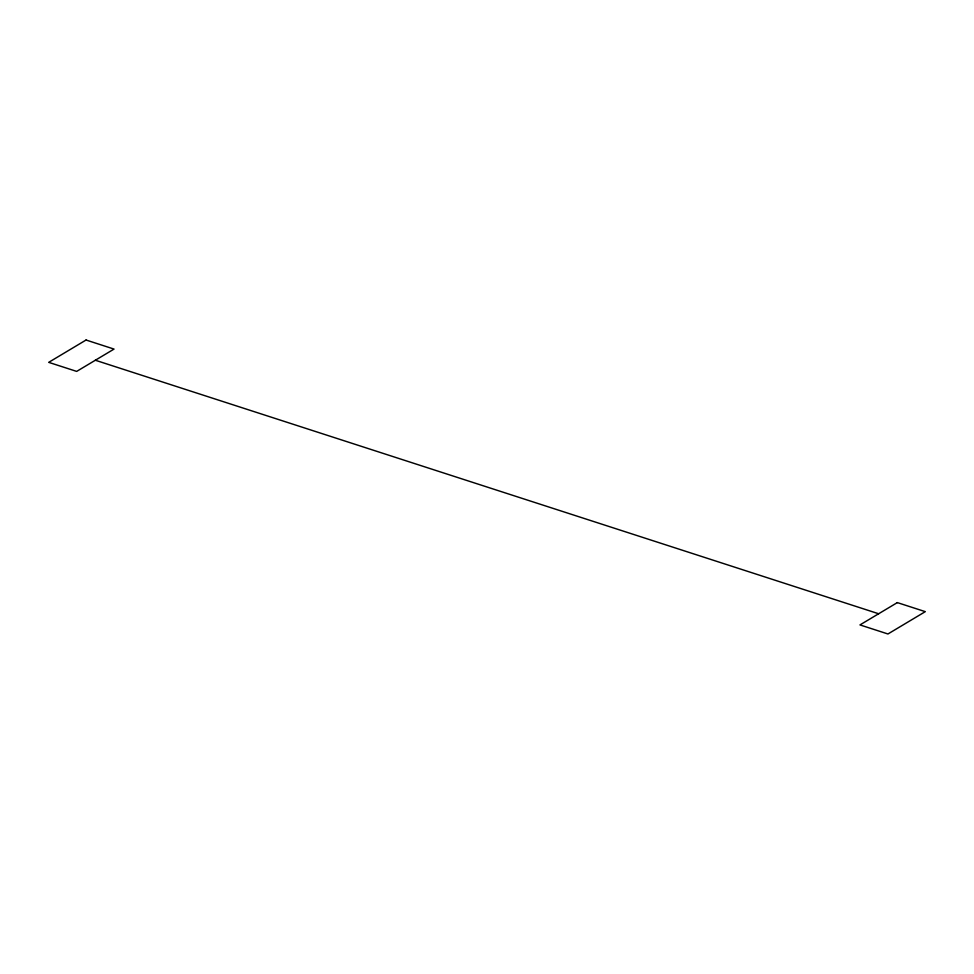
<?xml version="1.0" encoding="UTF-8"?>
<svg xmlns="http://www.w3.org/2000/svg" width="974" height="974" viewBox="0 0 974 974"><rect width="100%" height="100%" fill="white"/><g stroke="black" fill="none" stroke-linecap="round" stroke-linejoin="round"><path stroke-width="1.46" d="M95.355 360.246L878.645 613.754M86.053 340.023L48.7 362.352L76.678 371.398L114.031 349.082L86.053 340.023M897.322 602.602L859.969 624.918L887.947 633.977L925.3 611.648L897.322 602.602"/></g></svg>
